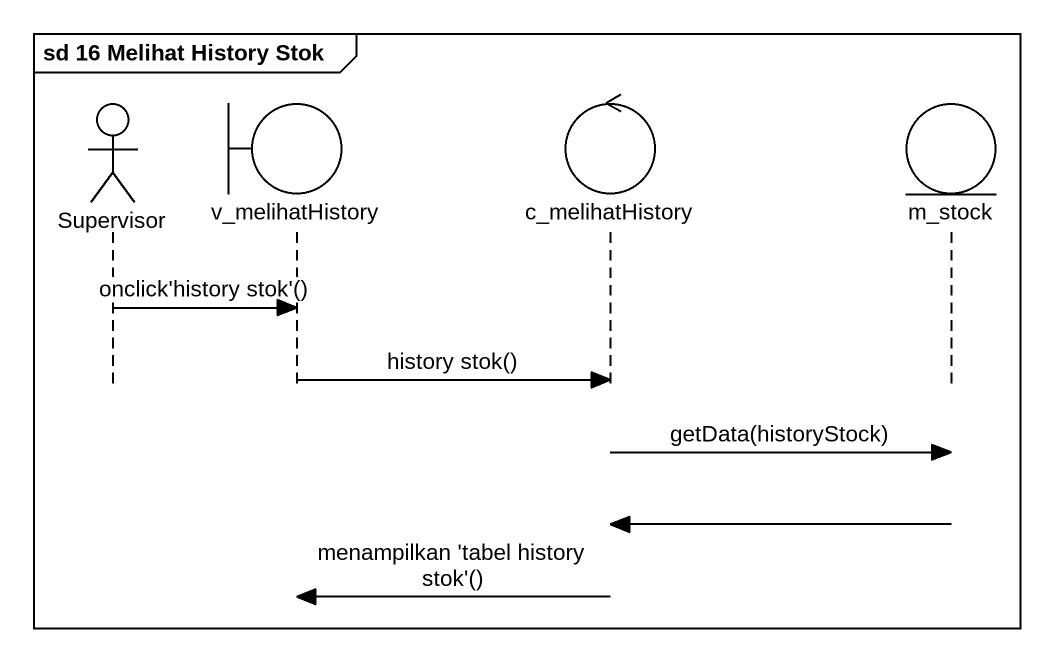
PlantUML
@startuml
mainframe sd 16 Melihat History Stok
hide footbox
actor Supervisor
boundary v_melihatHistory
control c_melihatHistory
entity m_stock

Supervisor -> v_melihatHistory : onclick'history stok'()
v_melihatHistory -> c_melihatHistory : history stok()
c_melihatHistory -> m_stock : getData(historyStock)
m_stock -> c_melihatHistory
c_melihatHistory -> v_melihatHistory : menampilkan 'tabel history stok'()
@enduml
